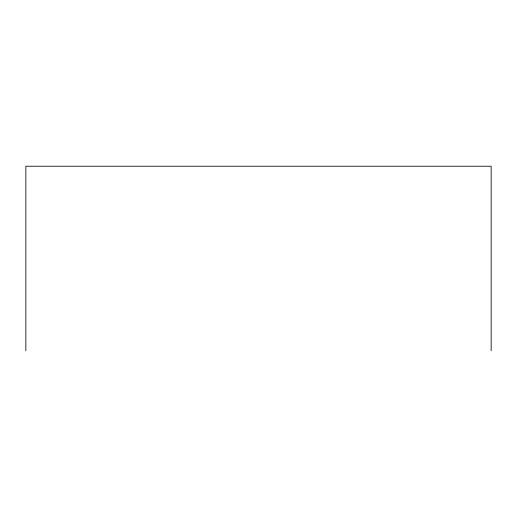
<?xml version="1.0" encoding="UTF-8"?>
<svg xmlns="http://www.w3.org/2000/svg" width="517" height="517" viewBox="0 0 517 517"><rect width="100%" height="100%" fill="white"/><g stroke="black" fill="none" stroke-linecap="round" stroke-linejoin="round"><path stroke-width="0.78" d="M491.15 350.772L491.15 166.228L25.85 166.228L25.85 350.772"/></g></svg>
